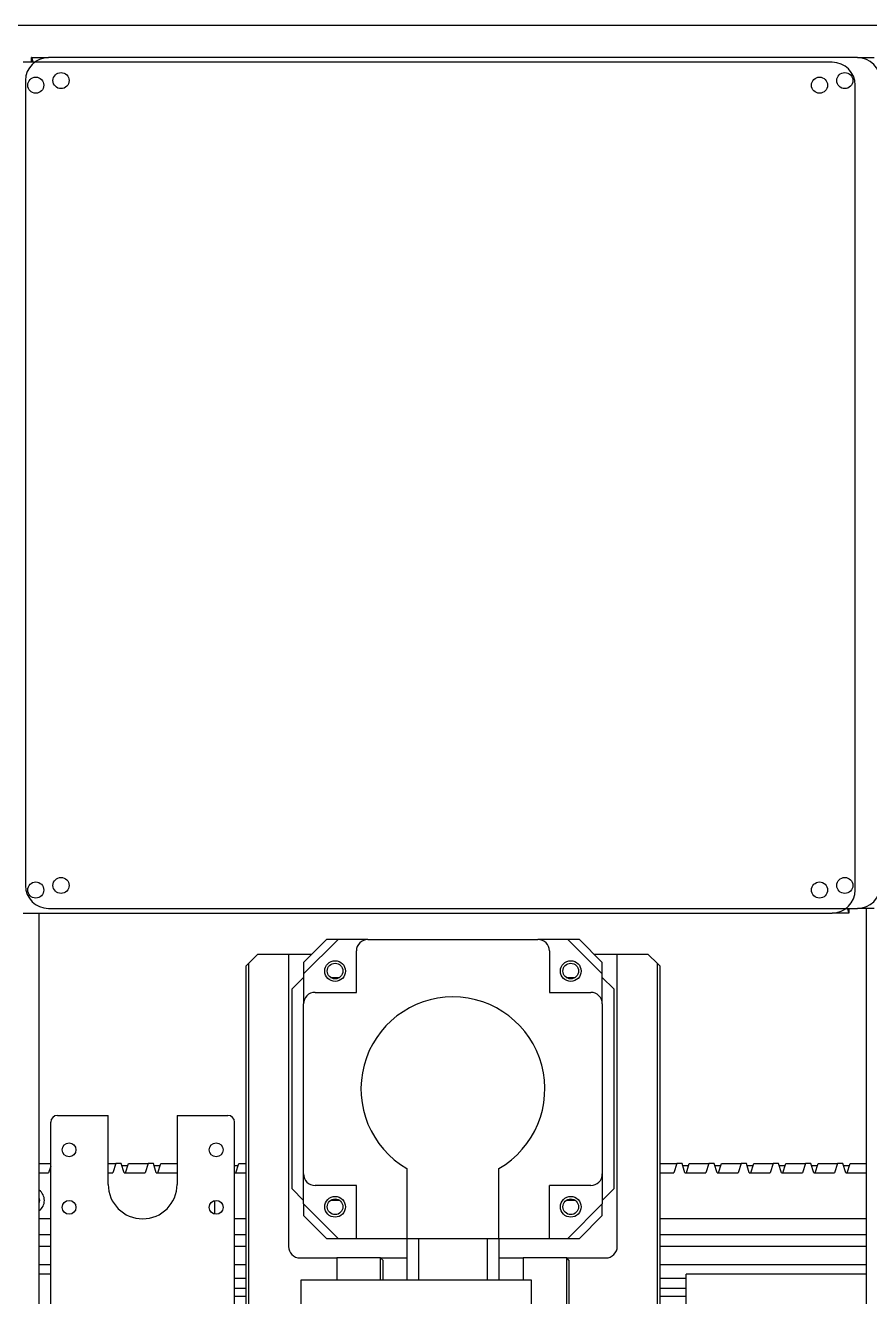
# Model space of a CAD drawing. Header units: millimetres. Extents: x 17243 to 30056, y 9468 to 18529.
# Drawn here: x 22519 to 22886, y 14469 to 15022 of the extents above; entities that cross this region are included whole.
import ezdxf

# ---------------------------------------------------------------- set-up
doc = ezdxf.new("R2010")
doc.units = ezdxf.units.MM
doc.layers.get('0').update_dxf_attribs({"lineweight": 18})

msp = doc.modelspace()

# ---------------------------------------------------------------- linework, layer by layer
at = {"color": 7, "linetype": 'Continuous', "lineweight": 25}
for p, q in [((25968.788, 15021.605), (21449.788, 15021.605)), ((22870.034, 15005.605), (22518.034, 15005.605)), ((22521.743, 15005.605), (22521.743, 15007.605)), ((22521.743, 15007.605), (22529.036, 15007.605)), ((22881.036, 15007.605), (22529.036, 15007.605)), ((22881.036, 15007.605), (22888.329, 15007.605)), ((22519.036, 14997.605), (22519.036, 14647.605)), ((22880.034, 14645.605), (22880.034, 14995.605)), ((22518.034, 14635.605), (22870.034, 14635.605)), ((22525.036, 14451.105), (22525.036, 14635.605)), ((22529.036, 14637.605), (22881.036, 14637.605)), ((22877.327, 14635.605), (22870.034, 14635.605)), ((22877.327, 14637.605), (22877.327, 14635.605)), ((22888.329, 14637.605), (22881.036, 14637.605)), ((22885.036, 14446.605), (22885.036, 14637.605)), ((22655.036, 14624.105), (22640.036, 14609.105)), ((22650.036, 14624.105), (22640.036, 14614.105)), ((22655.036, 14624.105), (22650.036, 14624.105)), ((22668.036, 14624.105), (22655.036, 14624.105)), ((22668.036, 14624.105), (22742.036, 14624.105)), ((22755.036, 14624.105), (22742.036, 14624.105)), ((22770.036, 14609.105), (22755.036, 14624.105)), ((22760.036, 14624.105), (22755.036, 14624.105)), ((22770.036, 14614.105), (22760.036, 14624.105)), ((22620.036, 14617.605), (22616.036, 14613.605)), ((22633.536, 14617.605), (22620.036, 14617.605)), ((22633.536, 14617.605), (22633.536, 14490.605)), ((22643.536, 14617.605), (22633.536, 14617.605)), ((22663.036, 14601.105), (22663.036, 14619.105)), ((22747.036, 14619.105), (22747.036, 14601.105)), ((22776.536, 14617.605), (22766.536, 14617.605)), ((22776.536, 14490.605), (22776.536, 14617.605)), ((22790.036, 14617.605), (22776.536, 14617.605)), ((22794.036, 14613.605), (22790.036, 14617.605)), ((22615.036, 14612.605), (22616.036, 14613.605)), ((22615.036, 14451.105), (22615.036, 14612.605)), ((22616.036, 14613.605), (22616.036, 14451.105)), ((22640.036, 14614.105), (22640.036, 14609.105)), ((22770.036, 14609.105), (22770.036, 14614.105)), ((22794.036, 14450.605), (22794.036, 14613.605)), ((22794.036, 14613.605), (22795.036, 14612.605)), ((22795.036, 14612.605), (22795.036, 14450.605)), ((22640.036, 14607.605), (22635.036, 14602.605)), ((22640.036, 14609.105), (22640.036, 14596.105)), ((22651.792, 14607.605), (22655.749, 14607.605)), ((22754.323, 14607.605), (22758.279, 14607.605)), ((22770.036, 14596.105), (22770.036, 14609.105)), ((22775.036, 14602.605), (22770.036, 14607.605)), ((22635.036, 14515.605), (22635.036, 14602.605)), ((22645.036, 14601.105), (22663.036, 14601.105)), ((22747.036, 14601.105), (22765.036, 14601.105)), ((22775.036, 14602.605), (22775.036, 14515.605)), ((22640.036, 14522.105), (22640.036, 14596.105)), ((22770.036, 14596.105), (22770.036, 14522.105)), ((22530.036, 14452.341), (22530.036, 14544.605)), ((22533.036, 14547.605), (22555.036, 14547.605)), ((22555.036, 14517.605), (22555.036, 14547.605)), ((22585.036, 14547.605), (22585.036, 14517.605)), ((22585.036, 14547.605), (22607.036, 14547.605)), ((22610.036, 14452.341), (22610.036, 14544.605)), ((22525.036, 14526.605), (22530.036, 14526.605)), ((22525.036, 14522.605), (22529.111, 14522.605)), ((22530.036, 14525.512), (22529.111, 14522.605)), ((22555.036, 14526.605), (22558.384, 14526.605)), ((22555.036, 14522.605), (22557.111, 14522.605)), ((22558.384, 14526.605), (22557.111, 14522.605)), ((22560.714, 14526.605), (22558.384, 14526.605)), ((22561.987, 14522.605), (22560.714, 14526.605)), ((22563.565, 14525.605), (22561.032, 14525.605)), ((22561.987, 14522.605), (22571.111, 14522.605)), ((22562.611, 14522.605), (22563.884, 14526.605)), ((22563.884, 14526.605), (22572.384, 14526.605)), ((22572.384, 14526.605), (22571.111, 14522.605)), ((22574.714, 14526.605), (22572.384, 14526.605)), ((22575.987, 14522.605), (22574.714, 14526.605)), ((22577.565, 14525.605), (22575.032, 14525.605)), ((22575.987, 14522.605), (22585.036, 14522.605)), ((22576.611, 14522.605), (22577.884, 14526.605)), ((22577.884, 14526.605), (22585.036, 14526.605)), ((22611.565, 14525.605), (22610.036, 14525.605)), ((22610.036, 14522.605), (22615.036, 14522.605)), ((22610.611, 14522.605), (22611.884, 14526.605)), ((22611.884, 14526.605), (22615.036, 14526.605)), ((22685.036, 14524.464), (22685.036, 14494.105)), ((22725.036, 14494.105), (22725.036, 14524.464)), ((22795.036, 14526.605), (22802.384, 14526.605)), ((22795.036, 14522.605), (22801.111, 14522.605)), ((22802.384, 14526.605), (22801.111, 14522.605)), ((22804.714, 14526.605), (22802.384, 14526.605)), ((22805.987, 14522.605), (22804.714, 14526.605)), ((22807.565, 14525.605), (22805.032, 14525.605)), ((22805.987, 14522.605), (22815.111, 14522.605)), ((22806.611, 14522.605), (22807.884, 14526.605)), ((22807.884, 14526.605), (22816.384, 14526.605)), ((22816.384, 14526.605), (22815.111, 14522.605)), ((22818.714, 14526.605), (22816.384, 14526.605)), ((22819.987, 14522.605), (22818.714, 14526.605)), ((22821.565, 14525.605), (22819.032, 14525.605)), ((22819.987, 14522.605), (22829.111, 14522.605)), ((22820.611, 14522.605), (22821.884, 14526.605)), ((22821.884, 14526.605), (22830.384, 14526.605)), ((22830.384, 14526.605), (22829.111, 14522.605)), ((22832.714, 14526.605), (22830.384, 14526.605)), ((22833.987, 14522.605), (22832.714, 14526.605)), ((22835.565, 14525.605), (22833.032, 14525.605)), ((22833.987, 14522.605), (22843.111, 14522.605)), ((22834.611, 14522.605), (22835.884, 14526.605)), ((22835.884, 14526.605), (22844.384, 14526.605)), ((22844.384, 14526.605), (22843.111, 14522.605)), ((22846.714, 14526.605), (22844.384, 14526.605)), ((22847.987, 14522.605), (22846.714, 14526.605)), ((22849.565, 14525.605), (22847.032, 14525.605)), ((22847.987, 14522.605), (22857.111, 14522.605)), ((22848.611, 14522.605), (22849.884, 14526.605)), ((22849.884, 14526.605), (22858.384, 14526.605)), ((22858.384, 14526.605), (22857.111, 14522.605)), ((22860.714, 14526.605), (22858.384, 14526.605)), ((22861.987, 14522.605), (22860.714, 14526.605)), ((22863.565, 14525.605), (22861.032, 14525.605)), ((22861.987, 14522.605), (22871.111, 14522.605)), ((22862.611, 14522.605), (22863.884, 14526.605)), ((22863.884, 14526.605), (22872.384, 14526.605)), ((22872.384, 14526.605), (22871.111, 14522.605)), ((22874.714, 14526.605), (22872.384, 14526.605)), ((22875.987, 14522.605), (22874.714, 14526.605)), ((22877.565, 14525.605), (22875.032, 14525.605)), ((22875.987, 14522.605), (22885.036, 14522.605)), ((22876.611, 14522.605), (22877.884, 14526.605)), ((22877.884, 14526.605), (22885.036, 14526.605)), ((22640.036, 14509.105), (22640.036, 14522.105)), ((22663.036, 14517.105), (22645.036, 14517.105)), ((22663.036, 14494.105), (22663.036, 14517.105)), ((22765.036, 14517.105), (22747.036, 14517.105)), ((22747.036, 14494.105), (22747.036, 14517.105)), ((22770.036, 14522.105), (22770.036, 14509.105)), ((22635.036, 14515.605), (22640.036, 14510.605)), ((22770.036, 14510.605), (22775.036, 14515.605)), ((22601.288, 14510.51), (22601.288, 14504.699)), ((22655.036, 14494.105), (22640.036, 14509.105)), ((22640.036, 14509.105), (22640.036, 14504.105)), ((22655.749, 14510.605), (22651.792, 14510.605)), ((22758.279, 14510.605), (22754.323, 14510.605)), ((22755.036, 14494.105), (22770.036, 14509.105)), ((22770.036, 14504.105), (22770.036, 14509.105)), ((22530.036, 14502.605), (22525.036, 14502.605)), ((22615.036, 14502.605), (22610.036, 14502.605)), ((22640.036, 14504.105), (22650.036, 14494.105)), ((22760.036, 14494.105), (22770.036, 14504.105)), ((22885.036, 14502.605), (22795.036, 14502.605)), ((22530.036, 14495.605), (22525.036, 14495.605)), ((22615.036, 14495.605), (22610.036, 14495.605)), ((22885.036, 14495.605), (22795.036, 14495.605)), ((22530.036, 14490.605), (22525.036, 14490.605)), ((22615.036, 14490.605), (22610.036, 14490.605)), ((22650.036, 14494.105), (22655.036, 14494.105)), ((22655.036, 14494.105), (22663.036, 14494.105)), ((22663.036, 14494.105), (22685.036, 14494.105)), ((22685.036, 14494.105), (22725.036, 14494.105)), ((22685.036, 14494.105), (22685.036, 14476.105)), ((22690.036, 14494.105), (22690.036, 14476.105)), ((22720.036, 14476.105), (22720.036, 14494.105)), ((22725.036, 14494.105), (22747.036, 14494.105)), ((22725.036, 14494.105), (22725.036, 14476.105)), ((22747.036, 14494.105), (22755.036, 14494.105)), ((22755.036, 14494.105), (22760.036, 14494.105)), ((22885.036, 14490.605), (22795.036, 14490.605)), ((22638.536, 14485.605), (22654.536, 14485.605)), ((22673.536, 14485.605), (22654.536, 14485.605)), ((22654.536, 14485.605), (22654.536, 14476.105)), ((22673.536, 14476.105), (22673.536, 14485.605)), ((22674.536, 14484.605), (22673.536, 14485.605)), ((22673.536, 14485.605), (22685.036, 14485.605)), ((22674.536, 14484.605), (22674.536, 14476.105)), ((22725.036, 14485.605), (22735.536, 14485.605)), ((22754.536, 14485.605), (22735.536, 14485.605)), ((22735.536, 14485.605), (22735.536, 14476.105)), ((22754.536, 14457.605), (22754.536, 14485.605)), ((22755.536, 14484.605), (22754.536, 14485.605)), ((22754.536, 14485.605), (22771.536, 14485.605)), ((22755.536, 14484.605), (22755.536, 14456.968)), ((22530.036, 14482.605), (22525.036, 14482.605)), ((22530.036, 14478.605), (22525.036, 14478.605)), ((22615.036, 14482.605), (22610.036, 14482.605)), ((22885.036, 14482.605), (22795.036, 14482.605)), ((22885.036, 14478.605), (22806.536, 14478.605)), ((22806.536, 14450.605), (22806.536, 14478.605)), ((22615.036, 14476.605), (22610.036, 14476.605)), ((22639.036, 14397.605), (22639.036, 14476.105)), ((22639.036, 14476.105), (22739.036, 14476.105)), ((22739.036, 14476.105), (22739.036, 14397.605)), ((22806.536, 14476.605), (22795.036, 14476.605)), ((22615.036, 14472.305), (22610.036, 14472.305)), ((22615.036, 14468.805), (22610.036, 14468.805)), ((22806.536, 14472.305), (22795.036, 14472.305)), ((22806.536, 14468.805), (22795.036, 14468.805))]:
    msp.add_line(p, q, dxfattribs=at)
for centre, radius in [((22523.534, 14995.605), 3.5), ((22534.536, 14997.605), 3.5), ((22864.534, 14995.605), 3.5), ((22875.536, 14997.605), 3.5), ((22534.536, 14647.605), 3.5), ((22875.536, 14647.605), 3.5), ((22523.534, 14645.605), 3.5), ((22864.534, 14645.605), 3.5), ((22653.771, 14610.37), 4.5), ((22653.771, 14610.37), 3.4), ((22756.301, 14610.37), 4.5), ((22756.301, 14610.37), 3.4), ((22538.036, 14532.605), 3), ((22602.036, 14532.605), 3), ((22653.771, 14507.839), 4.5), ((22653.771, 14507.839), 3.4), ((22756.301, 14507.839), 4.5), ((22756.301, 14507.839), 3.4), ((22538.036, 14507.605), 3), ((22602.036, 14507.605), 3)]:
    msp.add_circle(centre, radius, dxfattribs=at)
for centre, radius, start, end in [((22529.036, 14997.605), 10, 90, 180), ((22870.034, 14995.605), 10, 0, 90), ((22881.036, 14997.605), 10, 0, 90), ((22529.036, 14647.605), 10, 180, 270), ((22870.034, 14645.605), 10, 270, 0), ((22881.036, 14647.605), 10, 270, 0), ((22668.036, 14619.105), 5, 90, 180), ((22742.036, 14619.105), 5, 360, 90), ((22645.036, 14596.105), 5, 90, 180), ((22765.036, 14596.105), 5, 0, 90), ((22705.036, 14559.105), 40, 300, 240), ((22533.036, 14544.605), 3, 90, 180), ((22607.036, 14544.605), 3, 360, 90), ((22570.036, 14517.605), 15, 180, 360), ((22645.036, 14522.105), 5, 180, 270), ((22765.036, 14522.105), 5, 270, 0), ((22521.788, 14510.605), 5.5, 306.19309, 53.80691), ((22521.788, 14510.605), 3.5, 338.1162, 21.8838), ((22638.536, 14490.605), 5, 180, 270), ((22771.536, 14490.605), 5, 270, 0)]:
    msp.add_arc(centre, radius, start, end, dxfattribs=at)
for points in [[(22522.35, 15005.605), (22522.335, 15005.691), (22522.267, 15006.086), (22522.145, 15006.692), (22521.984, 15007.295), (22521.85, 15007.572), (22521.77, 15007.596), (22521.743, 15007.605)], [(22876.719, 14637.605), (22876.734, 14637.518), (22876.803, 14637.123), (22876.925, 14636.517), (22877.085, 14635.914), (22877.22, 14635.637), (22877.3, 14635.613), (22877.327, 14635.605)]]:
    msp.add_open_spline(points, degree=3, knots=[0, 0, 0, 0, 0.1579069, 0.721304, 1.2846916, 1.8480791, 2.1327414, 2.1327414, 2.1327414, 2.1327414], dxfattribs=at)

doc.saveas('drawing.dxf')
